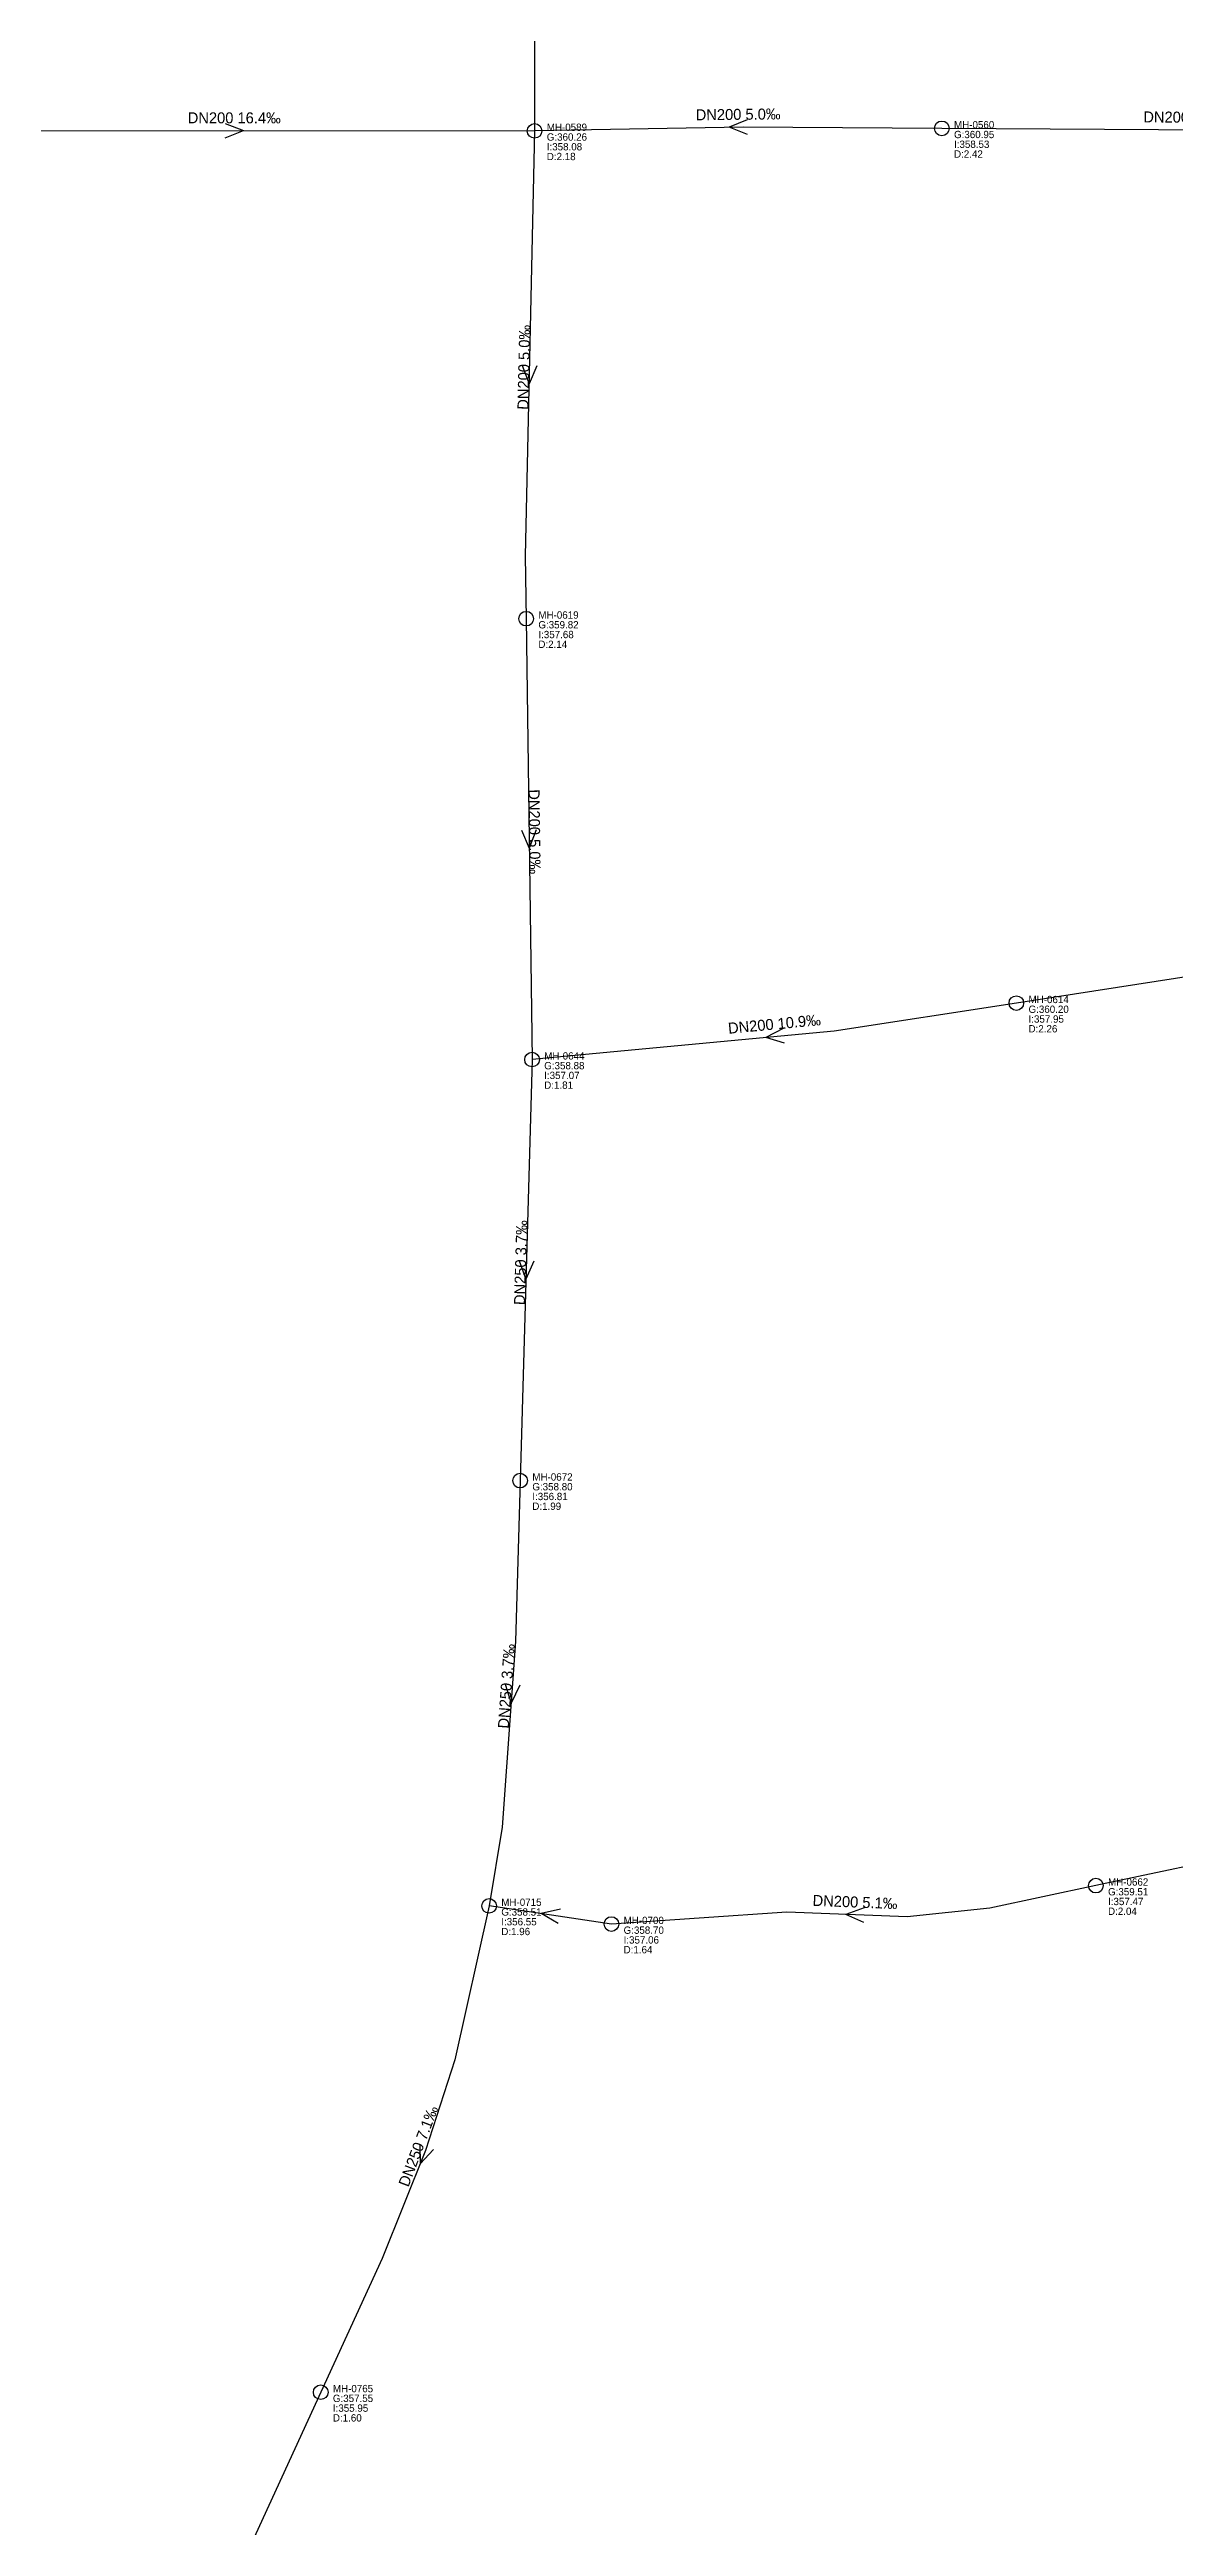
# Model space of a CAD drawing. Header units: metres. Extents: x 449148 to 451990, y 2566737 to 2570847.
# Drawn here: x 450893.1 to 451077.6, y 2568508.5 to 2568914.7 of the extents above; entities that cross this region are included whole.
import ezdxf
from ezdxf.enums import TextEntityAlignment as Align

# ---------------------------------------------------------------- set-up
doc = ezdxf.new("R2010")
doc.units = ezdxf.units.M
for name, color, linetype in [('SEW-LABEL', 2, 'Continuous'), ('SEW-MH', 7, 'Continuous'), ('SEW-MH-LABEL', 8, 'Continuous'), ('SEW-PIPE-DN200', 3, 'Continuous'), ('SEW-PIPE-DN250', 4, 'Continuous')]:
    doc.layers.add(name, color=color, linetype=linetype)

msp = doc.modelspace()

# ---------------------------------------------------------------- linework, layer by layer
at = {"layer": 'SEW-LABEL'}
for p, q in [((451007.55, 2568903.13), (451004.56, 2568901.9)), ((450921.91, 2568902.55), (450924.91, 2568901.35)), ((450921.91, 2568900.15), (450924.91, 2568901.35)), ((451007.58, 2568900.73), (451004.56, 2568901.9)), ((450970.63, 2568862.84), (450971.76, 2568859.82)), ((450973.03, 2568862.79), (450971.76, 2568859.82)), ((450970.55, 2568786.66), (450971.79, 2568783.67)), ((450972.95, 2568786.69), (450971.79, 2568783.67)), ((451013.46, 2568754.09), (451010.59, 2568752.61)), ((451013.68, 2568751.7), (451010.59, 2568752.61)), ((450970.12, 2568716.03), (450971.23, 2568712.99)), ((450972.52, 2568715.96), (450971.23, 2568712.99)), ((450967.84, 2568646.58), (450968.82, 2568643.5)), ((450970.24, 2568646.41), (450968.82, 2568643.5)), ((450976.9, 2568609.71), (450973.76, 2568608.96)), ((450976.55, 2568607.33), (450973.76, 2568608.96)), ((451026.74, 2568609.91), (451023.7, 2568608.83)), ((451026.65, 2568607.51), (451023.7, 2568608.83)), ((450953.85, 2568571.15), (450953.91, 2568567.92)), ((450956.1, 2568570.3), (450953.91, 2568567.92))]:
    msp.add_line(p, q, dxfattribs=at)
at = {"layer": 'SEW-MH'}
for centre in [(451039.46, 2568901.72), (450972.67, 2568901.31), (450971.29, 2568821.32), (451051.68, 2568758.27), (450972.25, 2568749.02), (450970.3, 2568679.97), (451064.72, 2568613.55), (450965.21, 2568610.23), (450985.27, 2568607.25), (450937.59, 2568530.47)]:
    msp.add_circle(centre, 1.2, dxfattribs=at)
at = {"layer": 'SEW-PIPE-DN200'}
for points in [[(450972.66, 2568958.7), (450972.67, 2568901.31)], [(450874.16, 2568901.39), (450972.67, 2568901.31)], [(450972.67, 2568901.31), (450971.15, 2568831.65), (450971.29, 2568821.32)], [(451039.46, 2568901.72), (451006.9, 2568901.93), (450972.67, 2568901.31)], [(451119.46, 2568901.19), (451119.46, 2568901.19), (451039.46, 2568901.72)], [(450971.29, 2568821.32), (450972.25, 2568749.02)], [(451130.59, 2568771.42), (451080.97, 2568762.79), (451051.68, 2568758.27)], [(451051.68, 2568758.27), (451021.8, 2568753.66), (450972.25, 2568749.02)], [(451143.57, 2568628.84), (451091.68, 2568619.28), (451064.72, 2568613.55)], [(451064.72, 2568613.55), (451047.33, 2568609.85), (451033.78, 2568608.43), (451014.02, 2568609.21), (450985.27, 2568607.25)], [(450985.27, 2568607.25), (450965.21, 2568610.23)]]:
    msp.add_lwpolyline(points, dxfattribs=at)
at = {"layer": 'SEW-PIPE-DN250'}
for points in [[(450972.25, 2568749.02), (450970.3, 2568679.97)], [(450970.3, 2568679.97), (450969.55, 2568653.58), (450967.36, 2568623.15), (450965.21, 2568610.23)], [(450965.21, 2568610.23), (450959.6, 2568585.01), (450954.77, 2568570.14), (450947.66, 2568552.42), (450937.59, 2568530.47)], [(450937.59, 2568530.47), (450926.94, 2568507.24), (450905.41, 2568463.92), (450902.35, 2568458.68)]]:
    msp.add_lwpolyline(points, dxfattribs=at)

# ---------------------------------------------------------------- texts
at = {"layer": 'SEW-LABEL'}
for s, rotation, p in [('DN200 16.4‰', -0.0486, (450923.41, 2568902.55)), ('DN200 5.0‰', 0.6319, (451006.06, 2568903.12)), ('DN200 5.0‰', 359.6236, (451079.46, 2568902.66)), ('DN200 5.0‰', 88.7549, (450971.8, 2568862.52)), ('DN200 5.0‰', -89.2361, (450971.77, 2568786.37)), ('DN200 10.9‰', 5.3564, (451012.08, 2568753.95)), ('DN250 3.7‰', 88.376, (450971.28, 2568715.69)), ('DN250 3.7‰', 85.8861, (450968.93, 2568646.2)), ('DN200 5.1‰', 357.7137, (451025.19, 2568609.97)), ('DN250 7.1‰', 69.21, (450954.44, 2568570.52))]:
    msp.add_text(s, height=1.8, rotation=rotation, dxfattribs=at).set_placement(p, align=Align.CENTER)
at = {"layer": 'SEW-MH-LABEL'}
for s, p in [('MH-0560', (451041.46, 2568901.72)), ('G:360.26', (450974.67, 2568899.71)), ('MH-0589', (450974.67, 2568901.31)), ('I:358.08', (450974.67, 2568898.11)), ('G:360.95', (451041.46, 2568900.12)), ('I:358.53', (451041.46, 2568898.52)), ('D:2.18', (450974.67, 2568896.51)), ('D:2.42', (451041.46, 2568896.92)), ('MH-0619', (450973.29, 2568821.32)), ('G:359.82', (450973.29, 2568819.72)), ('D:2.14', (450973.29, 2568816.52)), ('I:357.68', (450973.29, 2568818.12)), ('G:360.20', (451053.68, 2568756.67)), ('MH-0614', (451053.68, 2568758.27)), ('D:2.26', (451053.68, 2568753.47)), ('I:357.95', (451053.68, 2568755.07)), ('G:358.88', (450974.25, 2568747.42)), ('MH-0644', (450974.25, 2568749.02)), ('D:1.81', (450974.25, 2568744.22)), ('I:357.07', (450974.25, 2568745.82)), ('G:358.80', (450972.3, 2568678.37)), ('MH-0672', (450972.3, 2568679.97)), ('D:1.99', (450972.3, 2568675.17)), ('I:356.81', (450972.3, 2568676.77)), ('MH-0662', (451066.72, 2568613.55)), ('MH-0715', (450967.21, 2568610.23)), ('G:359.51', (451066.72, 2568611.95)), ('I:357.47', (451066.72, 2568610.35)), ('G:358.51', (450967.21, 2568608.63)), ('D:1.96', (450967.21, 2568605.43)), ('I:356.55', (450967.21, 2568607.03)), ('G:358.70', (450987.27, 2568605.65)), ('MH-0700', (450987.27, 2568607.25)), ('D:2.04', (451066.72, 2568608.75)), ('D:1.64', (450987.27, 2568602.45)), ('I:357.06', (450987.27, 2568604.05)), ('G:357.55', (450939.59, 2568528.87)), ('MH-0765', (450939.59, 2568530.47)), ('D:1.60', (450939.59, 2568525.67)), ('I:355.95', (450939.59, 2568527.27))]:
    msp.add_text(s, height=1.2, dxfattribs=at).set_placement(p)

doc.saveas('drawing.dxf')
